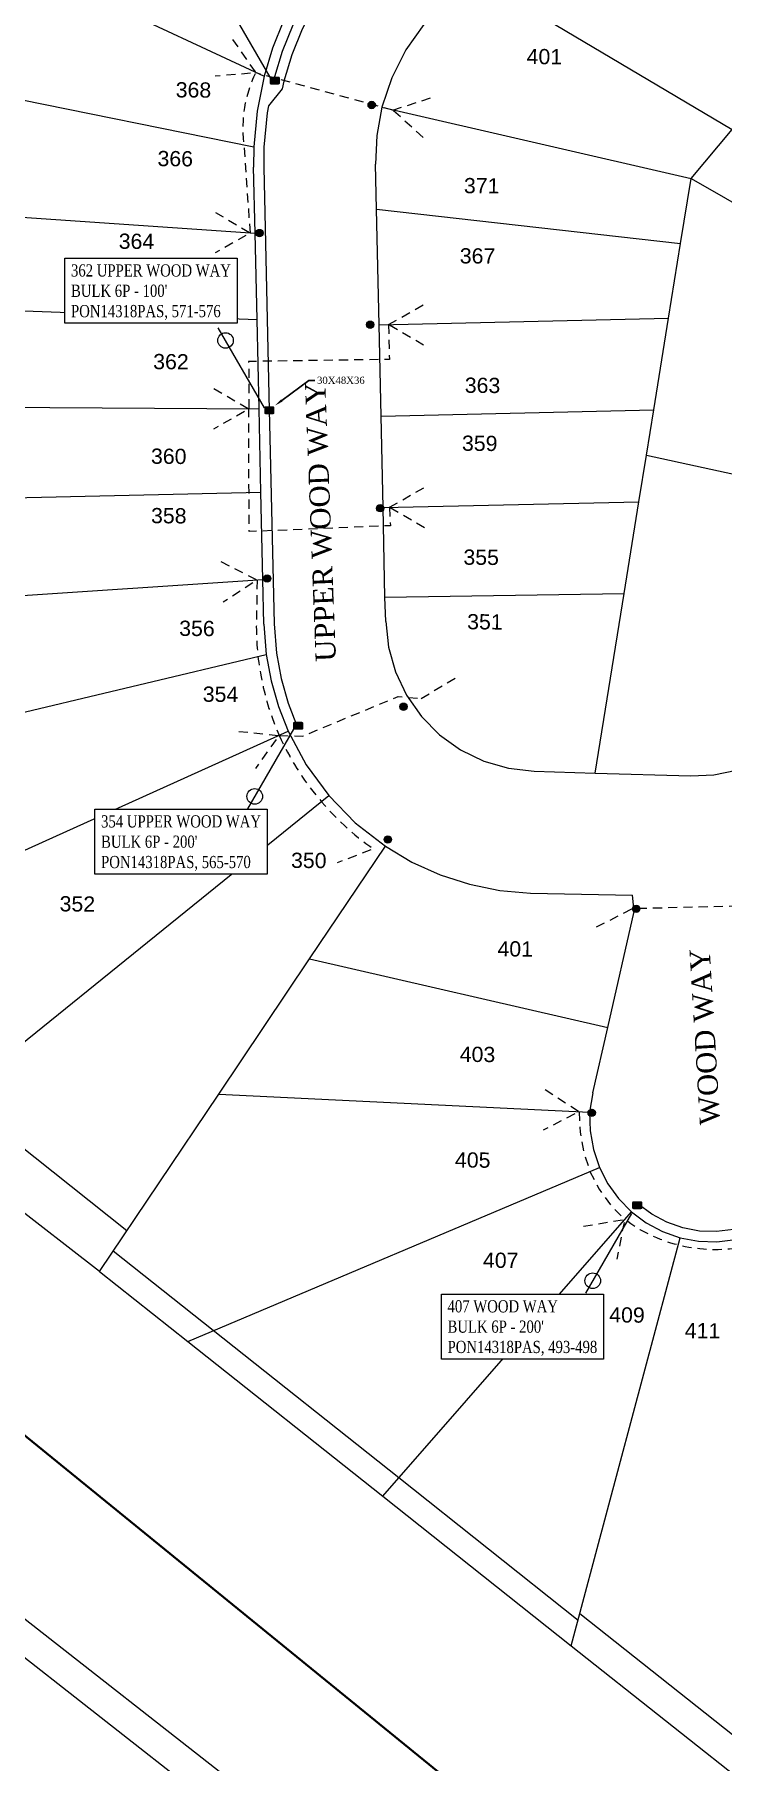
# Model space of a CAD drawing. Header units: feet. Extents: x 2808417 to 2820762, y 948624 to 970780.
# Drawn here: x 2813795 to 2814133, y 963463 to 964313 of the extents above; entities that cross this region are included whole.
import ezdxf
from ezdxf import colors
from ezdxf.entities.mleader import LeaderData, LeaderLine
from ezdxf.enums import TextEntityAlignment as Align
from ezdxf.lldxf.tags import DXFTag
from ezdxf.math import Vec2, Vec3

# ---------------------------------------------------------------- set-up
doc = ezdxf.new("R2010")
doc.units = ezdxf.units.FT
doc.header["$LTSCALE"] = 0.015
doc.header["$MEASUREMENT"] = 0
doc.linetypes.add('DASHED', pattern=[5, 3, -2])
for name, color, linetype in [('72A', 112, '72A'), ('Dakota County Addresses', 7, 'Continuous'), ('Dakota County Parcels', 7, 'Continuous'), ('DETAIL', 7, 'Continuous'), ('DROP BURIED', 7, 'DASHED'), ('STREET NAME', 7, 'Continuous'), ('TAIL', 1, 'MST'), ('TELEPHONE STRUCT-PROP', 6, 'Continuous'), ('TERMINALS', 7, 'Continuous')]:
    doc.layers.add(name, color=color, linetype=linetype)
doc.layers.add('RUNNING LINE (UNDERGROUND)', color=10, linetype='Continuous', lineweight=40)
doc.layers.add('WORK BOUNDARY', color=110, linetype='Continuous', lineweight=40)
doc.styles.add('Dimensions 100', font='arial.ttf')
doc.styles.add('Line', font='txt.shx', dxfattribs={"height": 3})
doc.styles.add('SIMPLEX', font='times.ttf', dxfattribs={"width": 0.8})
doc.styles.get("Standard").update_dxf_attribs({"font": 'times.ttf'})
doc.styles.add('Utilities', font='arial.ttf', dxfattribs={"height": 2.5})
tags = doc.linetypes.add('72A', pattern='A,80,-5,["72A",Line,S=1.5,R=0,X=0,Y=-1.5],-20', length=105).pattern_tags.tags
tags[6] = DXFTag(74, 10)
tags = doc.linetypes.add('MST', pattern='A,5,-5,5,-5,["TAIL",Line,S=1.5,R=0,X=0,Y=-1.5],-20', length=40).pattern_tags.tags
tags[10] = DXFTag(74, 10)

# ---------------------------------------------------------------- blocks, each defined once
blk = doc.blocks.new('ACMAP_ANN_TEMPLATE_Dakota County Addresses')
at = {"layer": 'Dakota County Addresses', "style": 'Dimensions 100'}
blk.add_attdef('DakotaCountyAddress', text='', height=50, dxfattribs=at).set_placement((0, 0), align=Align.CENTER)
blk = doc.blocks.new('NEW HH')
at = {"ltscale": 40, "true_color": 0xffffff}
h = blk.add_hatch(color=7, dxfattribs=at)
h.dxf.hatch_style = 1
h.paths.add_polyline_path([(-0.061, -0.031, 0.414214), (-0.046, -0.046), (0.046, -0.046, 0.414214), (0.061, -0.031), (0.061, 0.031, 0.414214), (0.046, 0.046), (-0.046, 0.046, 0.414214), (-0.061, 0.031)])
at = {"layer": 'RUNNING LINE (UNDERGROUND)', "color": 6, "lineweight": 0, "const_width": 0.005, "flags": 128}
blk.add_lwpolyline([(-0.061, 0.031), (-0.061, -0.031, 0.414214), (-0.046, -0.046), (0.046, -0.046, 0.414214), (0.061, -0.031), (0.061, 0.031, 0.414214), (0.046, 0.046), (-0.046, 0.046, 0.414214)], format="xyb", close=True, dxfattribs=at)
at = {"layer": 'TELEPHONE STRUCT-PROP', "color": 18, "true_color": 0x000000, "style": 'Utilities'}
blk.add_text('HH', height=0.05, dxfattribs=at).set_placement((0, 0), align=Align.MIDDLE_CENTER)
blk = doc.blocks.new('Proposed FlowerPot')
at = {"lineweight": 5, "ltscale": 100, "true_color": 0xffffff}
h = blk.add_hatch(color=7, dxfattribs=at)
h.dxf.hatch_style = 1
h.paths.add_polyline_path([(0, 0.06, 0.414214), (-0.06, 0, 0.414214), (0, -0.06, 0.414214), (0.06, 0, 0.414214)])
at = {"lineweight": 5, "ltscale": 100}
blk.add_circle((0, 0), 0.0604, dxfattribs=at)
at = {"layer": 'RUNNING LINE (UNDERGROUND)', "color": 6, "lineweight": 5, "const_width": 0.00907, "flags": 128}
blk.add_lwpolyline([(-0.06, 0, -0.414214), (0, 0.06, -0.414214), (0.06, 0, -0.414214), (0, -0.06, -0.414214), (-0.06, 0)], format="xyb", dxfattribs=at)
at = {"color": 18, "linetype": 'ByBlock', "lineweight": 5, "ltscale": 100, "true_color": 0x000000, "style": 'Dimensions 100'}
blk.add_text('F', height=0.0744, dxfattribs=at).set_placement((-0.029, -0.037))
blk = doc.blocks.new('TERMINAL')
at = {"lineweight": 5, "ltscale": 0.5, "flags": 128}
blk.add_lwpolyline([(-0.07, -0.65), (-0.07, 44.75)], dxfattribs=at)
at = {"lineweight": 5, "ltscale": 0.5}
blk.add_circle((-0.07, 37.61), 3.83, dxfattribs=at)

msp = doc.modelspace()

# ---------------------------------------------------------------- linework, layer by layer
at = {"layer": '72A', "lineweight": 5, "ltscale": 50, "flags": 128}
msp.add_lwpolyline([(2814732.85, 964879.36), (2814733.26, 964721.94), (2814730.26, 964716.74), (2814416.59, 964696.77), (2814410.48, 964696.45), (2814400.87, 964700.96), (2814386.42, 964700.22), (2814366.75, 964698.42), (2814342.25, 964695.27), (2814322.75, 964691.16), (2814296.41, 964684.16), (2814270.81, 964675.32), (2814245.92, 964664.64), (2814221.87, 964652.18), (2814201.24, 964639.58), (2814181.45, 964625.67), (2814164.32, 964611.94), (2814148.02, 964597.23), (2814132.63, 964581.56), (2814124.43, 964572.17), (2814121.47, 964561.14), (2814015.72, 964432.47), (2814005.26, 964427.91), (2814002.77, 964416.71), (2813947.66, 964349.65), (2813939.48, 964338.77), (2813932.39, 964327.41), (2813926.23, 964315.31), (2813921.16, 964302.71), (2813917.22, 964289.77), (2813916.47, 964286.04), (2813909.68, 964277.62), (2813909.01, 964274.26), (2813907.44, 964257.23), (2813907.37, 964247.29), (2813910.08, 964127.91)], dxfattribs=at)
at = {"layer": 'Dakota County Parcels', "lineweight": 5}
for p, q in [((2813750.83, 964365.33), (2813907.51, 964292.21)), ((2814007.35, 964343.54), (2814138.04, 964265.94)), ((2813711.48, 964296.27), (2813902.45, 964257.48)), ((2813965.52, 964276.94), (2814117.77, 964241.91)), ((2814117.77, 964241.91), (2814138.04, 964265.94)), ((2813902.45, 964257.48), (2813902.37, 964247.5)), ((2813903.11, 964215.01), (2813902.37, 964247.5)), ((2813962.85, 964226.86), (2813962.35, 964248.86)), ((2814112.59, 964209.82), (2814117.77, 964241.91)), ((2814117.77, 964241.91), (2814246.73, 964167.67)), ((2813733.11, 964226.57), (2813903.11, 964215.01)), ((2813964.14, 964169.89), (2813962.85, 964226.86)), ((2813962.85, 964226.86), (2814112.59, 964209.82)), ((2813904.07, 964172.5), (2813903.11, 964215.01)), ((2814106.67, 964173.11), (2814112.59, 964209.82)), ((2813748.04, 964178.33), (2813904.07, 964172.5)), ((2813905.06, 964128.52), (2813904.07, 964172.5)), ((2813964.14, 964169.89), (2814106.67, 964173.11)), ((2813965.16, 964124.9), (2813964.14, 964169.89)), ((2814099.38, 964127.94), (2814106.67, 964173.11)), ((2813755.22, 964129.38), (2813905.06, 964128.52)), ((2813905.99, 964087.54), (2813905.06, 964128.52)), ((2813965.16, 964124.9), (2814099.38, 964127.94)), ((2814095.79, 964105.69), (2814099.38, 964127.94)), ((2813966.18, 964079.92), (2813965.16, 964124.9)), ((2814092.09, 964082.77), (2814095.79, 964105.69)), ((2814095.79, 964105.69), (2814215.55, 964079.54)), ((2813751.07, 964084.04), (2813905.99, 964087.54)), ((2813906.97, 964044.55), (2813905.99, 964087.54)), ((2813966.18, 964079.92), (2814092.09, 964082.77)), ((2813967.06, 964035.87), (2813966.18, 964079.92)), ((2814084.8, 964037.6), (2814092.09, 964082.77)), ((2813733.2, 964032.91), (2813906.97, 964044.55)), ((2813907.47, 964022.49), (2813906.97, 964044.55)), ((2813967.06, 964035.87), (2814084.8, 964037.6)), ((2813967.45, 964023.85), (2813967.06, 964035.87)), ((2814070.55, 963949.24), (2814084.8, 964037.6)), ((2813907.47, 964022.49), (2813908.63, 964007.57)), ((2813734.1, 963966.18), (2813908.63, 964007.57)), ((2813749.38, 963893.19), (2813919.41, 963969.88)), ((2814040.57, 963950.15), (2814070.55, 963949.24)), ((2814070.55, 963949.24), (2814117.65, 963947.8)), ((2813768.86, 963800.4), (2813939.38, 963938.19)), ((2813929.96, 963857.75), (2813967.26, 963913.19)), ((2814038.75, 963890.18), (2814088.9, 963889.2)), ((2814089.76, 963881.02), (2814088.9, 963889.2)), ((2814076.79, 963824.04), (2814089.76, 963881.02)), ((2813885.22, 963791.26), (2813929.96, 963857.75)), ((2813929.96, 963857.75), (2814076.79, 963824.04)), ((2814069.41, 963791.88), (2814076.79, 963824.04)), ((2813826.47, 963703.95), (2813885.22, 963791.26)), ((2813885.22, 963791.26), (2814067.75, 963782.33)), ((2814069.41, 963791.88), (2814067.75, 963782.33)), ((2813839.99, 963724), (2813774.03, 963776.31)), ((2813869.92, 963669.49), (2814072.62, 963755.12)), ((2813826.47, 963703.95), (2813781.76, 963738.7)), ((2813965.93, 963593.34), (2814088.38, 963733.31)), ((2814058.8, 963519.7), (2814112.41, 963720.5)), ((2813882.41, 963674.83), (2813833.18, 963713.88)), ((2813826.47, 963703.95), (2813869.92, 963669.49)), ((2813869.92, 963669.49), (2813965.93, 963593.34)), ((2813973.81, 963602.33), (2813882.41, 963674.83)), ((2814062.23, 963532.2), (2813973.81, 963602.33)), ((2813684.81, 963595.85), (2814076.87, 963289.27)), ((2813965.93, 963593.34), (2814058.8, 963519.7)), ((2813749.54, 963564.28), (2814086.11, 963301.09)), ((2814218.21, 963412.31), (2814063.07, 963535.36)), ((2814058.8, 963519.7), (2814168, 963433.1))]:
    msp.add_line(p, q, dxfattribs=at)
for points in [[(2813923.67, 964332.34), (2813917.12, 964319.45), (2813911.72, 964306.04), (2813907.51, 964292.21)], [(2813986.15, 964317.74), (2813977.3, 964305.2), (2813970.37, 964291.5), (2813965.52, 964276.94)], [(2813907.51, 964292.21), (2813904.05, 964274.98), (2813902.45, 964257.48)], [(2813965.52, 964276.94), (2813962.99, 964263), (2813962.35, 964248.86)], [(2813967.45, 964023.85), (2813968.81, 964011.22), (2813972.27, 963998.99), (2813977.73, 963987.52), (2813985.04, 963977.12), (2813993.99, 963968.1), (2814004.32, 963960.71), (2814015.75, 963955.16), (2814027.95, 963951.61), (2814040.57, 963950.15)], [(2813908.63, 964007.57), (2813911, 963994.68), (2813914.61, 963982.07), (2813919.41, 963969.88)], [(2814117.65, 963947.8), (2814128.98, 963948.37), (2814140.08, 963950.72), (2814150.67, 963954.8), (2814160.47, 963960.51), (2814169.25, 963967.7), (2814176.77, 963976.2), (2814182.85, 963985.78), (2814187.34, 963996.2)], [(2813919.41, 963969.88), (2813928.29, 963953.34), (2813939.38, 963938.19)], [(2813939.38, 963938.19), (2813952.45, 963924.72), (2813967.26, 963913.19)], [(2813967.26, 963913.19), (2813980.34, 963905.42), (2813994.21, 963899.17), (2814008.69, 963894.51), (2814023.6, 963891.5), (2814038.75, 963890.18)], [(2814067.75, 963782.33), (2814068.08, 963773.06), (2814069.71, 963763.93), (2814072.62, 963755.12)], [(2814072.62, 963755.12), (2814076.76, 963747.08), (2814082.05, 963739.76), (2814088.38, 963733.31)], [(2814088.38, 963733.31), (2814095.71, 963727.83), (2814103.78, 963723.53), (2814112.41, 963720.5)], [(2814112.41, 963720.5), (2814121.4, 963718.83), (2814130.54, 963718.54), (2814139.62, 963719.63)]]:
    msp.add_lwpolyline(points, dxfattribs=at)
at = {"layer": 'DROP BURIED', "lineweight": 5, "ltscale": 100, "flags": 128}
for points in [[(2813891.99, 964310.3), (2813903.42, 964293.89), (2813883.49, 964292.2)], [(2813970.96, 964275.53), (2813903.42, 964293.89)], [(2813968.84, 964169.99), (2813969.23, 964152.85), (2813899.94, 964151.8), (2813900.07, 964128.41)], [(2813882.82, 964138.54), (2813900.07, 964128.41), (2813882.67, 964118.54)], [(2813969.26, 964080.05), (2813969.72, 964070.97), (2813900.13, 964068.09), (2813900.07, 964128.41)], [(2813886.26, 964053.3), (2813904.1, 964044.28), (2813887.37, 964033.33)], [(2813984.89, 963985.95), (2814002.04, 963996.23)], [(2813914.96, 963967.75), (2813926.36, 963967.41), (2813973.48, 963986.87), (2813984.89, 963985.95)], [(2813895.06, 963969.77), (2813914.96, 963967.75), (2813903.26, 963951.53)], [(2814071.2, 963873.47), (2814088.99, 963882.61), (2814155.06, 963884.26), (2814186, 963808.11)], [(2814045.92, 963793.41), (2814062.74, 963782.58), (2814044.95, 963773.43)], [(2814062.74, 963782.58), (2814063.1, 963772.53), (2814064.85, 963762.7), (2814067.99, 963753.18), (2814072.49, 963744.46), (2814078.22, 963736.53), (2814085.08, 963729.53)], [(2814064.77, 963726.2), (2814085.08, 963729.53)]]:
    msp.add_lwpolyline(points, dxfattribs=at)
for points in [[(2813900.8, 964215.09), (2813897.68, 964259.08, -0.143304), (2813903.42, 964293.89)], [(2813904.1, 964044.28), (2813903.73, 964023.15, 0.106385), (2813914.96, 963967.75)], [(2813914.96, 963967.75, 0.134265), (2813961.43, 963911.9), (2813943.52, 963905.02)], [(2814140.34, 963715.38, -0.19953), (2814085.08, 963729.53), (2814081.2, 963709.91)]]:
    msp.add_lwpolyline(points, format="xyb", dxfattribs=at)
at = {"layer": 'DROP BURIED', "lineweight": 5, "ltscale": 100}
for points in [[(2813985.8, 964262.13), (2813970.96, 964275.53), (2813989.99, 964281.68)], [(2813986.09, 964159.87), (2813968.84, 964169.99), (2813986.23, 964179.87)], [(2813986.51, 964069.93), (2813969.26, 964080.05), (2813986.66, 964089.93)]]:
    msp.add_lwpolyline(points, dxfattribs=at)
at = {"layer": 'TAIL', "lineweight": 5, "ltscale": 40, "flags": 128}
for points in [[(2814005.13, 964427.46), (2813943.73, 964352.74), (2813935.35, 964341.6), (2813928.03, 964329.87), (2813921.68, 964317.38), (2813916.44, 964304.38), (2813912.63, 964291.89)], [(2813910.12, 964127.81), (2813910.39, 964114.3), (2813912.46, 964022.74), (2813913.6, 964008.22), (2813915.88, 963995.82), (2813919.35, 963983.68), (2813924.06, 963971.71)], [(2814175.73, 963805.68), (2814178.98, 963801.17), (2814180.51, 963793.78), (2814181.46, 963790.76), (2814182.74, 963782.07), (2814182.62, 963773.29), (2814181.22, 963765.16), (2814178.62, 963757.31), (2814174.88, 963749.93), (2814170.52, 963743.75), (2814165.33, 963738.21), (2814159.44, 963733.44), (2814152.94, 963729.52), (2814145.96, 963726.54), (2814138.66, 963724.55), (2814130.32, 963723.54), (2814121.94, 963723.81), (2814113.7, 963725.34), (2814105.8, 963728.12), (2814098.4, 963732.07), (2814091.68, 963737.08), (2814090.97, 963737.81)]]:
    msp.add_lwpolyline(points, dxfattribs=at)
at = {"layer": 'WORK BOUNDARY', "ltscale": 50, "flags": 128}
msp.add_lwpolyline([(2814803.94, 966406.06), (2814093.56, 965798.11), (2813919.85, 965646.3), (2813662.83, 965393.84), (2813320.44, 965088.75), (2812730.31, 964220.16), (2813083.5, 964073.32), (2813675.1, 963716.29), (2814058.42, 963404.63), (2814379.36, 963195.65), (2814811.21, 962994.8)], dxfattribs=at)

# ---------------------------------------------------------------- block references
at = {"lineweight": 5}
for name, p, xscale, yscale, zscale in [('NEW HH', (2813912.81, 964290.07), 40, 40, 40), ('Proposed FlowerPot', (2813960.52, 964278.06), 30, 30, 30), ('Proposed FlowerPot', (2813905.3, 964215.04), 30, 30, 30), ('Proposed FlowerPot', (2813959.74, 964169.91), 30, 30, 30), ('NEW HH', (2813910.12, 964127.81), 40, 40, 40), ('Proposed FlowerPot', (2813964.7, 964079.58), 30, 30, 30), ('Proposed FlowerPot', (2813909.01, 964044.98), 30, 30, 30), ('Proposed FlowerPot', (2813976.2, 963981.9), 30, 30, 30), ('NEW HH', (2813924.31, 963972.52), 40, 40, 40), ('Proposed FlowerPot', (2813968.46, 963916.56), 30, 30, 30), ('Proposed FlowerPot', (2814090.79, 963882.44), 30, 30, 30), ('Proposed FlowerPot', (2814068.86, 963782.05), 30, 30, 30), ('NEW HH', (2814091.28, 963736.52), 40, 40, 40)]:
    msp.add_blockref(name, p, dxfattribs=dict(at, xscale=xscale, yscale=yscale, zscale=zscale))
at = {"layer": 'Dakota County Addresses', "lineweight": 5, "xscale": 0.15, "yscale": 0.15, "zscale": 0.15, "rotation": 359.5015230000861}
for p, values in [((2814045.52, 964298.12), {'DakotaCountyAddress': '401'}), ((2813872.74, 964281.74), {'DakotaCountyAddress': '368'}), ((2813863.77, 964247.9), {'DakotaCountyAddress': '366'}), ((2814014.65, 964234.57), {'DakotaCountyAddress': '371'}), ((2813844.67, 964207.21), {'DakotaCountyAddress': '364'}), ((2814012.61, 964200.02), {'DakotaCountyAddress': '367'}), ((2813861.65, 964147.97), {'DakotaCountyAddress': '362'}), ((2814015.07, 964136.33), {'DakotaCountyAddress': '363'}), ((2814013.69, 964107.79), {'DakotaCountyAddress': '359'}), ((2813860.56, 964101.4), {'DakotaCountyAddress': '360'}), ((2813860.58, 964072.15), {'DakotaCountyAddress': '358'}), ((2814014.39, 964051.71), {'DakotaCountyAddress': '355'}), ((2814016.24, 964019.94), {'DakotaCountyAddress': '351'}), ((2813874.45, 964016.69), {'DakotaCountyAddress': '356'}), ((2813886.06, 963984.27), {'DakotaCountyAddress': '354'}), ((2813929.52, 963902.49), {'DakotaCountyAddress': '350'}), ((2813815.57, 963881.09), {'DakotaCountyAddress': '352'}), ((2814031.17, 963858.95), {'DakotaCountyAddress': '401'}), ((2814012.59, 963807.03), {'DakotaCountyAddress': '403'}), ((2814010.24, 963755.03), {'DakotaCountyAddress': '405'}), ((2814024.02, 963705.68), {'DakotaCountyAddress': '407'}), ((2814086.2, 963678.77), {'DakotaCountyAddress': '409'}), ((2814123.39, 963671.02), {'DakotaCountyAddress': '411'})]:
    msp.add_blockref('ACMAP_ANN_TEMPLATE_Dakota County Addresses', p, dxfattribs=at).add_auto_attribs(values)
at = {"layer": 'TERMINALS', "lineweight": 5, "ltscale": 0.5, "xscale": -1, "rotation": 30.00000000000006}
msp.add_blockref('TERMINAL', (2813910.17, 964292.25), dxfattribs=at)
at = {"layer": 'TERMINALS', "lineweight": 5, "ltscale": 0.5}
for p, rotation in [((2813907.41, 964129.62), 30.0000000002121), ((2813921.67, 963970.34), 150), ((2814088.1, 963731.96), 150)]:
    msp.add_blockref('TERMINAL', p, dxfattribs=dict(at, rotation=rotation))

# ---------------------------------------------------------------- texts
at = {"layer": 'STREET NAME', "lineweight": 5, "ltscale": 40, "char_height": 10, "attachment_point": 1}
for s, insert, rotation in [('UPPER WOOD WAY', (2813932.95, 964003.85), 92.20402), ('WOOD WAY', (2814122.14, 963775.77), 93.41937)]:
    msp.add_mtext(s, dxfattribs=dict(at, insert=insert, rotation=rotation))

# ---------------------------------------------------------------- next in the draw order: texts
at = {"layer": 'TERMINALS', "lineweight": 5, "ltscale": 0.5, "char_height": 6, "attachment_point": 1, "style": 'SIMPLEX', "bg_fill": 19, "box_fill_scale": 1.5, "bg_fill_color": 256, "bg_fill_transparency": 0}
for s, insert in [("362 UPPER WOOD WAY\\PBULK 6P - 100'\\PPON14318PAS, 571-576", (2813812.47, 964199.63)), ("354 UPPER WOOD WAY\\PBULK 6P - 200'\\PPON14318PAS, 565-570", (2813827.28, 963928.46)), ("407 WOOD WAY\\PBULK 6P - 200'\\PPON14318PAS, 493-498", (2813997.87, 963689.78))]:
    msp.add_mtext(s, dxfattribs=dict(at, insert=insert))

# ---------------------------------------------------------------- next in the draw order: leaders
at = {"layer": 'DETAIL', "lineweight": 5, "ltscale": 5}
ml = msp.add_multileader_mtext('Standard', dxfattribs=at)
ml.set_content('30X48X36', color=256)
ml.set_leader_properties()
ml.build(insert=Vec2(0, 0))
ml.multileader.update_dxf_attribs({"has_text_frame": 1, "text_left_attachment_type": 2, "text_right_attachment_type": 2, "dogleg_length": 3})
ctx = ml.context
ctx.base_point, ctx.char_height, ctx.landing_gap_size, ctx.plane_origin = Vec3(2813932.56, 964142.53), 3.5, 1.5, Vec3(2813921.48, 964190.9)
ctx.left_attachment, ctx.right_attachment, ctx.text_align_type = 2, 2, 1
notes = []
notes.append((ctx, [(1, (1, 1, 0), (2813929.56, 964142.53), (1, 0), 3, [(0, [(2813913.05, 964130.22)], 0, [])])]))
ctx.mtext.insert, ctx.mtext.alignment, ctx.mtext.flow_direction = Vec3(2813945.34, 964144.31), 2, 5
ctx.mtext.has_bg_fill, ctx.mtext.bg_color, ctx.mtext.bg_scale_factor, ctx.mtext.bg_transparency, ctx.mtext.use_window_bg_color = 1, -1027028792, 1.5, 0, 1
for ctx, leaders in notes:
    for number, flags, end, landing, length, lines in leaders:
        leader = LeaderData()
        leader.index, (leader.has_last_leader_line, leader.has_dogleg_vector, leader.attachment_direction) = number, flags
        leader.last_leader_point, leader.dogleg_vector, leader.dogleg_length = Vec3(end), Vec3(landing), length
        for number, points, colour, breaks in lines:
            line = LeaderLine()
            line.index, line.vertices, line.color, line.breaks = number, Vec3.list(points), colors.encode_raw_color(colour), breaks
            leader.lines.append(line)
        ctx.leaders.append(leader)

# ---------------------------------------------------------------- next in the draw order: linework, layer by layer
at = {"layer": 'DROP BURIED', "lineweight": 5, "ltscale": 100, "flags": 128}
msp.add_lwpolyline([(2813883.56, 964225.22), (2813900.8, 964215.09), (2813883.4, 964205.23)], dxfattribs=at)

doc.saveas('drawing.dxf')
